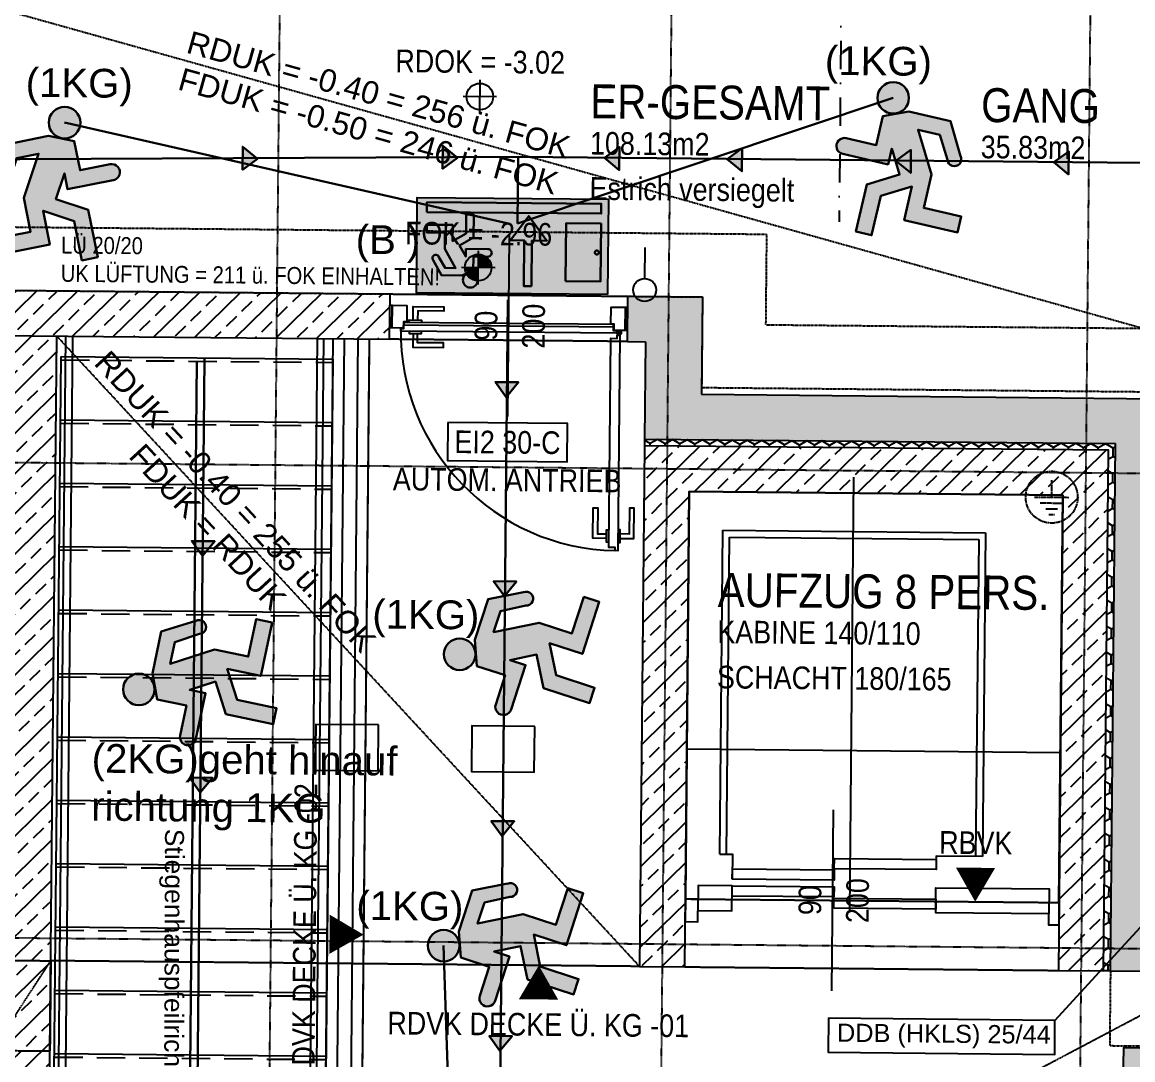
# Model space of a CAD drawing. Header units: millimetres. Extents: x 129024 to 200890, y -97881 to 32593.
# Drawn here: x 173659 to 178564, y -40410 to -35826 of the extents above; entities that cross this region are included whole.
import ezdxf
from ezdxf.enums import TextEntityAlignment as Align

# ---------------------------------------------------------------- set-up
doc = ezdxf.new("R2010")
doc.units = ezdxf.units.MM
for name, pattern in [('ACAD_ISO08W100', [36, 24, -3, 6, -3]), ('DASHDOT', [1, 0.5, -0.25, 0, -0.25]), ('HIDDEN2', [0.1875, 0.125, -0.0625]), ('STRICHPUNKT', [1, 0.5, -0.25, 0, -0.25]), ('STRICHPUNKTX2', [2, 1, -0.5, 0, -0.5])]:
    doc.linetypes.add(name, pattern=pattern)
for name, color, linetype in [('00-AUF---------M0', 8, 'Continuous'), ('00-TXT---------M0', 8, 'Continuous'), ('00-WOL-G00-Lk2-M0', 22, 'Continuous'), ('00_HLP---------M0', 6, 'Continuous'), ('01-ANS-G00-Lk2-M0', 8, 'Continuous'), ('01-SCH-G00-Lk2-M0', 8, 'STRICHPUNKTX2'), ('01-SYM-G00-Lk2-M0', 8, 'Continuous'), ('01-TXT---------M0', 1, 'Continuous'), ('01-TXT---------PP', 1, 'Continuous'), ('01-TXT-G00-Lk2-M0', 1, 'Continuous'), ('02-AXO-G00-Lk2-M0', 8, 'STRICHPUNKT'), ('02-DIM-G00-Lk2-ACHSEN', 251, 'Continuous'), ('02-FIL-G00-Lk2-LILA', 223, 'Continuous'), ('02-FIL-G00-Lk2-STB', 8, 'Continuous'), ('02-HID-G00-Lk2-M0', 8, 'HIDDEN2'), ('02-TWA-G00-Lk2-M0', 4, 'Continuous'), ('02-WDA-G00-Lk2-M0', 8, 'Continuous'), ('03-TXT-G00-Lk2-M0', 8, 'Continuous'), ('05-STO---------M0', 1, 'Continuous'), ('05-SYM---------M0', 8, 'Continuous'), ('05-SYM-G00-LK2-M0', 8, 'Continuous'), ('05-TXT--------M0', 8, 'Continuous'), ('05-TXT-G00-LK2-M0', 8, 'Continuous'), ('05_HLP---------M0', 6, 'Continuous'), ('05_HLP-G00-LK2-M0', 6, 'Continuous'), ('06-SYM-G00-Lk2-M0', 8, 'Continuous'), ('07-SAN-G00-Lk2-LÜFTUNGEN', 80, 'HIDDEN2'), ('07-TXT---------M0', 8, 'Continuous')]:
    doc.layers.add(name, color=color, linetype=linetype)
doc.layers.add('E_BRANDMELDE', color=1, linetype='Continuous', true_color=0xec0407)
doc.layers.add('E_ERDUNG', color=150, linetype='ACAD_ISO08W100', true_color=0x0f87ff)
doc.styles.add('ARIAL', font='arial.ttf', dxfattribs={"width": 0.85})
doc.styles.add('ET_LEGENDE - Wohnung$0$ROMANS', font='romans.shx', dxfattribs={"width": 0.6})
doc.styles.get("Standard").update_dxf_attribs({"font": 'arial.ttf'})
doc.linetypes.add('ZICKZACK', pattern='A,0.00254,-5.08,[131,ltypeshp.shx,S=5.08,R=0,X=-5.08,Y=0],-10.16,[131,ltypeshp.shx,S=5.08,R=180,X=5.08,Y=0],-5.08', length=20.32254)
doc.dimstyles.new('pp chromy&schneider', dxfattribs={"dimscale": 0.005, "dimtxt": 25, "dimasz": 10, "dimexe": 0, "dimexo": 0, "dimgap": 5, "dimtad": 1, "dimdec": 1, "dimlfac": 100, "dimrnd": 0.1, "dimzin": 9, "dimdsep": 46, "dimtxsty": 'ARIAL', "dimblk": 'c&s kote', "dimcen": 0, "dimse1": 1, "dimse2": 1, "dimclrd": 8, "dimclrt": 8, "dimadec": 0, "dimazin": 0, "dimtfac": 0.75, "dimtdec": 1, "dimtix": 1, "dimtmove": 2, "dimatfit": 0, "dimldrblk": 'NONE', "dimfxl": 1, "dimtolj": 1, "dimlwd": -1, "dimarcsym": 0})
pattern_1 = [(44.45009, (103083.84, -85315.77), (-88.93653, 90.66032), []), (44.45009, (103173.64, -85316.63), (-88.93653, 90.66032), [63.5, -31.75])]

# ---------------------------------------------------------------- blocks, each defined once
blk = doc.blocks.new('*U242')
for p, q in [((0, 0), (0, 97.7)), ((-97.7, 0), (97.7, 0)), ((-65.1, -32.6), (65.1, -32.6)), ((-32.6, -65.1), (32.6, -65.1)), ((-16.3, -97.7), (16.3, -97.7))]:
    blk.add_line(p, q)
blk.add_ellipse((0, 0), major_axis=(-103.6, 103.6), ratio=1, start_param=3.926991, end_param=10.210176)
at = {"style": 'ET_LEGENDE - Wohnung$0$ROMANS', "width": 0.6, "flags": 1}
for tag, p in [('RAUMBUCHNUMMER', (0, -425)), ('ANLAGE', (0, -575))]:
    blk.add_attdef(tag, text='', height=100, dxfattribs=at).set_placement(p, align=Align.MIDDLE)
for tag, p in [('TEILANLAGE_NR', (0, -725)), ('KOMPONENTE', (0, -875)), ('KOMPONENTE_NR', (0, -1025)), ('BEZEICHNUNG', (0, -1175)), ('TYP', (0, -1325)), ('HERSTELLER', (0, -1475)), ('MODEL', (0, -1625)), ('LEISTUNG_MAX', (0, -1775)), ('SPEZIFISCH_1', (0, -1925)), ('SPEZIFISCH_2', (0, -2075)), ('SPEZIFISCH_3', (0, -2225)), ('SPEZIFISCH_4', (0, -2375)), ('SPEZIFISCH_5', (0, -2525)), ('GEWERKE_CODE', (0, -2675)), ('LV_POS', (0, -2825)), ('ZAEHLER', (0, -2975)), ('PLATZHALTER_1', (0, -3125)), ('PLATZHALTER_2', (0, -3275)), ('PLATZHALTER_3', (0, -3425)), ('JOBLISTE_VDMA', (0, -3575)), ('ET_SPEZIFISCH_1', (0, -3725)), ('ET_SPEZIFISCH_2', (0, -3875)), ('ET_SPEZIFISCH_3', (0, -4025)), ('ET_SPEZIFISCH_4', (0, -4175)), ('ET_SPEZIFISCH_5', (0, -4325)), ('ET_SPEZIFISCH_6', (0, -4475)), ('ET_SPEZIFISCH_7', (0, -4625))]:
    blk.add_attdef(tag, text='', height=100, dxfattribs=at).set_placement(p, align=Align.MIDDLE_CENTER)
blk = doc.blocks.new('*U189')
blk.add_line((0, 65), (0, 240))
blk.add_circle((0, 0), 65)
at = {"style": 'ET_LEGENDE - Wohnung$0$ROMANS', "width": 0.6, "flags": 1}
for tag, p in [('RAUMBUCHNUMMER', (0, -400)), ('ANLAGE', (0, -550))]:
    blk.add_attdef(tag, text='', height=100, dxfattribs=at).set_placement(p, align=Align.MIDDLE)
for tag, p in [('TEILANLAGE_NR', (0, -700)), ('KOMPONENTE', (0, -850)), ('KOMPONENTE_NR', (0, -1000)), ('BEZEICHNUNG', (0, -1150)), ('TYP', (0, -1300)), ('HERSTELLER', (0, -1450)), ('MODEL', (0, -1600)), ('LEISTUNG_MAX', (0, -1750)), ('SPEZIFISCH_1', (0, -1900)), ('SPEZIFISCH_2', (0, -2050)), ('SPEZIFISCH_3', (0, -2200)), ('SPEZIFISCH_4', (0, -2350)), ('SPEZIFISCH_5', (0, -2500)), ('GEWERKE_CODE', (0, -2650)), ('LV_POS', (0, -2800)), ('ZAEHLER', (0, -2950)), ('PLATZHALTER_1', (0, -3100)), ('PLATZHALTER_2', (0, -3250)), ('PLATZHALTER_3', (0, -3400)), ('JOBLISTE_VDMA', (0, -3550)), ('ET_SPEZIFISCH_1', (0, -3700)), ('ET_SPEZIFISCH_2', (0, -3850)), ('ET_SPEZIFISCH_3', (0, -4000)), ('ET_SPEZIFISCH_4', (0, -4150)), ('ET_SPEZIFISCH_5', (0, -4300)), ('ET_SPEZIFISCH_6', (0, -4450)), ('ET_SPEZIFISCH_7', (0, -4600))]:
    blk.add_attdef(tag, text='', height=100, dxfattribs=at).set_placement(p, align=Align.MIDDLE_CENTER)
blk = doc.blocks.new('05-TXT')
at = {"layer": '05-TXT--------M0'}
blk.add_line((-0.4, 0), (0.4, 0), dxfattribs=at)
at = {"layer": '05-TXT--------M0', "color": 8, "style": 'ARIAL', "width": 0.85}
blk.add_attdef('BREITE', text='', height=0.1, dxfattribs=at).set_placement((0, 0.05), align=Align.CENTER)
blk.add_attdef('HÖHE', text='', height=0.1, rotation=360, dxfattribs=at).set_placement((0, -0.06), align=Align.TOP_CENTER)
blk = doc.blocks.new('LIFT')
at = {"layer": '00-AUF---------M0'}
for p, q in [((1.5, 1.73), (0.34, 1.73)), ((0.34, 1.73), (0.34, 0.3)), ((1.5, 0.3), (1.5, 1.73)), ((1.47, 1.7), (0.37, 1.7)), ((0.37, 1.7), (0.37, 0.3)), ((1.47, 0.3), (1.47, 1.7))]:
    blk.add_line(p, q, dxfattribs=at)
for points in [[(0.34, 0.3), (0.544, 0.3), (0.544, 0.29)], [(1.5, 0.3), (1.444, 0.3), (1.444, 0.19)]]:
    blk.add_lwpolyline(points, dxfattribs=at)
for points in [[(0.994, 0.24), (0.994, 0.285), (0.544, 0.285), (0.544, 0.24)], [(1.444, 0.19), (1.444, 0.235), (0.994, 0.235), (0.994, 0.19)], [(0.044, 0.05), (0.544, 0.05), (0.544, 0.16), (0.044, 0.16)], [(1.444, 0.115), (1.444, 0.16), (0.994, 0.16), (0.994, 0.115)], [(1.594, 0.05), (1.444, 0.05), (1.444, 0.16), (1.594, 0.16), (1.594, 0.05)], [(0, 0.1), (0, 0), (0.044, 0), (0.044, 0.1)], [(0.994, 0.065), (0.994, 0.11), (0.544, 0.11), (0.544, 0.065)], [(1.65, 0.1), (1.65, 0), (1.594, 0), (1.594, 0.1)]]:
    blk.add_lwpolyline(points, close=True, dxfattribs=at)
at = {"layer": '00_HLP---------M0'}
for points in [[(0.924, 0.05), (0.924, 1.97)], [(1.65, 1.9), (1.65, 0.1), (0, 0.1), (0, 1.9), (1.65, 1.9)], [(1.65, 0.763), (0, 0.763)]]:
    blk.add_lwpolyline(points, dxfattribs=at)
blk = doc.blocks.new('STIEGE_KG')
for points in [[(0, 0), (1.2, 0)], [(1.2, 0), (1.2, -3.92)], [(0, -3.92), (0, 0)], [(0, -0.28), (1.2, -0.28)], [(0, -0.56), (1.2, -0.56)], [(0, -0.84), (1.2, -0.84)], [(0, -1.12), (1.2, -1.12)], [(0, -1.4), (1.2, -1.4)], [(0, -1.68), (1.2, -1.68)], [(0, -1.96), (1.2, -1.96)], [(0, -2.24), (1.2, -2.24)], [(0, -2.52), (1.2, -2.52)], [(0, -2.8), (1.2, -2.8)], [(0, -3.08), (1.2, -3.08)], [(0, -3.36), (1.2, -3.36)], [(0, -3.64), (1.2, -3.64)], [(0, -3.92), (1.2, -3.92)]]:
    blk.add_lwpolyline(points)
blk.add_lwpolyline([(0.6, 0, 0, 0, 0), (0.6, -3.775, 0.05, 0, 0), (0.6, -3.92, 0, 0, 0)], format="xyseb")
at = {"linetype": 'HIDDEN2'}
for points in [[(0, -0.015), (1.2, -0.015)], [(0, -0.295), (1.2, -0.295)], [(0, -0.575), (1.2, -0.575)], [(0, -0.855), (1.2, -0.855)], [(0, -1.135), (1.2, -1.135)], [(0, -1.415), (1.2, -1.415)], [(0, -1.695), (1.2, -1.695)], [(0, -1.975), (1.2, -1.975)], [(0, -2.255), (1.2, -2.255)], [(0, -2.535), (1.2, -2.535)], [(0, -2.815), (1.2, -2.815)], [(0, -3.095), (1.2, -3.095)], [(0, -3.375), (1.2, -3.375)], [(0, -3.655), (1.2, -3.655)], [(1.2, -3.92), (1.2, -4.2), (0, -4.2), (0, -3.92)], [(0, -3.935), (1.2, -3.935)]]:
    blk.add_lwpolyline(points, dxfattribs=at)
blk = doc.blocks.new('01-SQM')
at = {"layer": '01-TXT---------M0', "color": 1, "style": 'ARIAL', "width": 0.85}
blk.add_attdef('ROOM', (0, 0), '', height=0.15, dxfattribs=at)
blk.add_attdef('AREA', text='', height=0.1, dxfattribs=at).set_placement((0, -0.06), align=Align.TOP_LEFT)
at = {"layer": '01-TXT---------PP', "color": 1, "style": 'ARIAL', "width": 0.85}
blk.add_attdef('NR', text='', height=0.15, dxfattribs=at).set_placement((-0.1173, 0), align=Align.RIGHT)
blk.add_attdef('FLOOR', text='', height=0.1, dxfattribs=at).set_placement((0, -0.26), align=Align.TOP_LEFT)
blk = doc.blocks.new('01-HK1')
for p, q in [((-0.0005, -0.0742), (-0.0005, 0.0742)), ((0.0737, 0), (-0.0747, 0))]:
    blk.add_line(p, q)
blk.add_circle((-0.0005, 0), 0.0586)
for points in [[(-0.0005, 0.0586), (0.0409, 0.0414), (-0.0005, 0)], [(-0.0005, 0), (0.0581, 0), (0.0409, 0.0414)], [(-0.0591, 0), (-0.0419, -0.0414), (-0.0005, 0)], [(-0.0419, -0.0414), (-0.0005, -0.0586), (-0.0005, 0)]]:
    blk.add_solid(points)
at = {"layer": '01-TXT---------M0', "color": 8, "style": 'ARIAL', "width": 0.85}
blk.add_attdef('HEIGHT', text='', height=0.1, dxfattribs=at).set_placement((0, 0.2), align=Align.TOP_CENTER)
blk = doc.blocks.new('schnittführung')
at = {"color": 4, "linetype": 'DASHDOT', "ltscale": 0.25}
blk.add_line((0.2375, -0.1378), (0.2375, 1.6622), dxfattribs=at)
blk.add_line((0.2375, -0.1378), (0.2375, 1.6622), dxfattribs=at)
blk.add_line((0.2375, -0.1378), (0.2375, 1.6622), dxfattribs=at)
at = {"color": 4}
blk.add_lwpolyline([(0.1875, 0.1378), (0.1875, -0.1378), (0, 0)], close=True, dxfattribs=at)
at = {"layer": '07-TXT---------M0', "color": 9, "style": 'ARIAL', "text_generation_flag": 6, "width": 0.85}
blk.add_attdef('SCHNITT', text='', height=0.15, rotation=270, dxfattribs=at).set_placement((-0.0373, 0), align=Align.CENTER)
blk = doc.blocks.new('01-hk4')
blk.add_lwpolyline([(0, 0, 0, 0.270625, 0), (0, 0.234375, 0.270625, 0.270625, 0)], format="xyseb")
at = {"layer": '00-TXT---------M0', "color": 8, "style": 'ARIAL', "width": 0.85}
blk.add_attdef('HEIGHT', text='', height=0.1, dxfattribs=at).set_placement((0, 0.35), align=Align.CENTER)
blk = doc.blocks.new('c&s kote')
at = {"color": 8}
for p, q in [((0, -2), (0, 2)), ((0, 2), (0, -2)), ((-2, 0), (2, 0)), ((2, 0), (-2, 0))]:
    blk.add_line(p, q, dxfattribs=at)
blk.add_circle((0, 0), 0.5, dxfattribs=at)
blk = doc.blocks.new('*D555')
at = {"layer": '02-DIM-G00-Lk2-ACHSEN', "color": 8, "transparency": 16777216}
blk.add_arc((189767, -26285), 378.3, 359.4577, 89.4425, dxfattribs=at)
at = {"layer": 'Defpoints', "color": 0, "transparency": 16777216}
for p in [(189790.7, -23821.4), (158479.2, -25984.7), (190096.4, -26099), (192166.9, -26308), (189455.4, -58747.3)]:
    blk.add_point(p, dxfattribs=at)
at = {"layer": '02-DIM-G00-Lk2-ACHSEN', "color": 8, "transparency": 16777216, "xscale": 0.05, "yscale": 0.05, "zscale": 0.05}
for p, rotation in [((189770.6, -25906.8), 179.44630059339), ((190145.3, -26288.6), 269.4538743099132)]:
    blk.add_blockref('c&s kote', p, dxfattribs=dict(at, rotation=rotation))
at = {"layer": '02-DIM-G00-Lk2-ACHSEN', "color": 8, "transparency": 16777216, "insert": (190037.1, -26020.1), "char_height": 0.125, "attachment_point": 5, "rotation": 314.4501, "style": 'ARIAL'}
blk.add_mtext('\\A1;90.00°', dxfattribs=at)
blk = doc.blocks.new('_None')
blk = doc.blocks.new('*D537')
at = {"layer": '02-DIM-G00-Lk2-ACHSEN', "color": 8, "transparency": 16777216}
blk.add_arc((161316.2, -55406.6), 946.5, 178.7656, 269.4471, dxfattribs=at)
at = {"layer": 'Defpoints', "color": 0, "transparency": 16777216}
for p in [(161622, -23551.1), (158274.1, -55340.9), (160488.3, -55865.4), (191881.3, -56066.9), (161286.7, -58476.9)]:
    blk.add_point(p, dxfattribs=at)
at = {"layer": '02-DIM-G00-Lk2-ACHSEN', "color": 8, "transparency": 16777216, "xscale": 0.05, "yscale": 0.05, "zscale": 0.05}
for p, rotation in [((160369.9, -55386.2), 88.76408441988075), ((161307.1, -56353.1), 359.4485741282728)]:
    blk.add_blockref('c&s kote', p, dxfattribs=dict(at, rotation=rotation))
at = {"layer": '02-DIM-G00-Lk2-ACHSEN', "color": 8, "transparency": 16777216, "insert": (160636.6, -56065.3), "char_height": 0.125, "attachment_point": 5, "rotation": 314.1063, "style": 'ARIAL'}
blk.add_mtext('\\A1;90.69°', dxfattribs=at)
blk = doc.blocks.new('*D538')
at = {"layer": '02-DIM-G00-Lk2-ACHSEN', "color": 8, "transparency": 16777216}
blk.add_arc((189481.7, -56015), 916.3, 269.4532, 358.7594, dxfattribs=at)
at = {"layer": 'Defpoints', "color": 0, "transparency": 16777216}
for p in [(189790.7, -23821.4), (158274.1, -55340.9), (191881.3, -56066.9), (189929, -56814.7), (189455.4, -58747.3)]:
    blk.add_point(p, dxfattribs=at)
at = {"layer": '02-DIM-G00-Lk2-ACHSEN', "color": 8, "transparency": 16777216, "xscale": 0.05, "yscale": 0.05, "zscale": 0.05}
for p, rotation in [((190397.7, -56034.8), 88.7610078103221), ((189472.9, -56931.2), 179.4516507379268)]:
    blk.add_blockref('c&s kote', p, dxfattribs=dict(at, rotation=rotation))
at = {"layer": '02-DIM-G00-Lk2-ACHSEN', "color": 8, "transparency": 16777216, "insert": (190119.3, -56672.9), "char_height": 0.125, "attachment_point": 5, "rotation": 44.1063, "style": 'ARIAL'}
blk.add_mtext('\\A1;89.31°', dxfattribs=at)
blk = doc.blocks.new('TÜR-BLOCKZARGE-90')
at = {"layer": '05-STO---------M0'}
for points in [[(-0.465, 0.05), (-0.515, 0.05), (-0.515, -0.05), (-0.45, -0.05), (-0.45, -0.05), (-0.45, -0.05), (-0.45, 0.022), (-0.465, 0.022), (-0.465, 0.05)], [(0.465, 0.05), (0.515, 0.05), (0.515, -0.05), (0.45, -0.05), (0.45, -0.05), (0.45, -0.05), (0.45, 0.022), (0.465, 0.022), (0.465, 0.05)]]:
    blk.add_lwpolyline(points, dxfattribs=at)
at = {"layer": '05-SYM---------M0'}
for points in [[(-0.4916, 0.9879), (-0.5016, 0.9879), (-0.5016, 0.9329), (-0.4916, 0.9329)], [(-0.4516, 0.0864), (-0.4516, 0.0864), (-0.4516, 0.0864), (-0.4516, 0.0864), (-0.4796, 0.0864), (-0.4796, 0.0724), (-0.4916, 0.0724), (-0.4916, 1.0244), (-0.4796, 1.0244), (-0.4796, 1.0104), (-0.4516, 1.0104), (-0.4516, 1.0104), (-0.4516, 1.0104), (-0.4516, 0.0864)], [(-0.4516, 0.9879), (-0.4416, 0.9879), (-0.4416, 0.9329), (-0.4516, 0.9329)], [(-0.5016, 0.9704), (-0.5616, 0.9704), (-0.5616, 0.8354), (-0.5416, 0.8354), (-0.5416, 0.9504), (-0.5016, 0.9504)], [(-0.4416, 0.9704), (-0.3816, 0.9704), (-0.3816, 0.8354), (-0.4016, 0.8354), (-0.4016, 0.9504), (-0.4416, 0.9504)], [(-0.493, 0.0604), (-0.483, 0.0604)], [(-0.488, 0.0654), (-0.488, 0.0554)]]:
    blk.add_lwpolyline(points, dxfattribs=at)
for points in [[(-0.515, 0.05), (-0.525, 0.05), (-0.525, -0.05), (-0.515, -0.05)], [(0.515, 0.05), (0.525, 0.05), (0.525, -0.05), (0.515, -0.05)]]:
    blk.add_lwpolyline(points, close=True, dxfattribs=at)
blk.add_circle((-0.488, 0.0604), 0.01, dxfattribs=at)
blk.add_arc((-0.488, 0.0604), 0.964, 359.5008, 89.5008, dxfattribs=at)
at = {"layer": '05_HLP---------M0'}
for points in [[(-0.525, 0.1), (-0.525, -0.1)], [(0.422, 0.074), (0.422, 0.134), (0.287, 0.134), (0.287, 0.114), (0.402, 0.114), (0.402, 0.074)], [(0.525, 0.1), (0.525, -0.1)], [(-0.462, 0.024), (-0.462, 0.024), (-0.462, 0.024), (-0.462, 0.024), (-0.462, 0.052), (-0.476, 0.052), (-0.476, 0.064), (0.476, 0.064), (0.476, 0.052), (0.462, 0.052), (0.462, 0.024), (0.462, 0.024), (0.462, 0.024), (-0.462, 0.024)], [(0.4395, 0.064), (0.4395, 0.074), (0.3845, 0.074), (0.3845, 0.064)], [(0.422, 0.014), (0.422, -0.046), (0.287, -0.046), (0.287, -0.026), (0.402, -0.026), (0.402, 0.014)], [(0.4395, 0.024), (0.4395, 0.014), (0.3845, 0.014), (0.3845, 0.024)]]:
    blk.add_lwpolyline(points, dxfattribs=at)
blk = doc.blocks.new('01-HK2')
for p, q in [((0, -0.098), (0, 0.098)), ((0.098, 0), (-0.098, 0))]:
    blk.add_line(p, q)
blk.add_circle((0, 0), 0.0773)
at = {"layer": '01-TXT---------M0', "color": 8, "style": 'ARIAL', "width": 0.85}
blk.add_attdef('HEIGHT', text='', height=0.1, rotation=360, dxfattribs=at).set_placement((0, 0.132), align=Align.BOTTOM_CENTER)
blk = doc.blocks.new('Fluchtwegpfeil')
at = {"lineweight": 30}
h = blk.add_hatch(color=100, dxfattribs=at)
h.dxf.hatch_style = 1
h.paths.add_polyline_path([(178497.6, 33031), (178497.6, 32977.4), (178562.6, 32977.4), (178563.3, 32977.9)])
h.paths.add_polyline_path([(178562.6, 32977.4), (178497.6, 32977.4), (178497.6, 32929.8)])
at = {"color": 100, "lineweight": 30}
blk.add_lwpolyline([(178563.3, 32977.9), (178497.6, 33031), (178497.6, 32929.8), (178563.3, 32977.9)], dxfattribs=at)
blk = doc.blocks.new('9809550')
at = {"color": 18, "lineweight": 30, "true_color": 0x000000}
for points in [[(423921.7, 99168.8), (423956.8, 99168.8), (423956.8, 99202.9), (423984.5, 99214.5), (424033.7, 99214.5), (424053.8, 99178.3)], [(424040.2, 99170.9), (424025.2, 99196.7), (423999.7, 99196.8), (424026.2, 99150.3), (424026.2, 99110.9), (424070.2, 99110.9), (424070.2, 99092.3), (424007.5, 99092.3), (424007.5, 99131.7), (423975, 99113.1), (423975, 99067), (423956.5, 99067), (423956.5, 99122.4), (423990.5, 99141.9), (423975.1, 99168.8), (423975.1, 99150.2), (423921.7, 99150.3)]]:
    blk.add_lwpolyline(points, dxfattribs=at)
blk.add_circle((423963.6, 99225.9), 18.1, dxfattribs=at)
for centre, radius, start, end in [((424047.8, 99173.1), 7.96, 195.7299, 41.4005), ((423921.7, 99159.5), 9.27, 89.9849, 270.0151)]:
    blk.add_arc(centre, radius, start, end, dxfattribs=at)
blk = doc.blocks.new('750298750')
h = blk.add_hatch(color=3)
h.paths.add_polyline_path([(426943.6, 99576.9), (426968.1, 99576.8), (426982.5, 99552, 1.25347), (426995.6, 99559.2), (426976.3, 99594), (426929, 99594), (426902.3, 99582.8), (426902.3, 99550), (426868.6, 99550, 1), (426868.6, 99532.2), (426919.9, 99532.1), (426919.9, 99550), (426934.8, 99524.1), (426902.1, 99505.4), (426902.1, 99452.1), (426919.8, 99452.1), (426919.8, 99496.4), (426951.1, 99514.3), (426951.1, 99476.4), (427011.4, 99476.4), (427011.4, 99494.3), (426969.1, 99494.3), (426969.1, 99532.2)])
h.paths.add_polyline_path([(426891.5, 99604.9, 1), (426926.3, 99604.9, 1)])
at = {"xscale": 0.9619413167778113, "yscale": 0.9619413167778113, "zscale": 0.9619413167778113}
blk.add_blockref('9809550', (19080.8, 4155.4), dxfattribs=at)
blk = doc.blocks.new('RIVO-SIBEL-ARR-down')
h = blk.add_hatch(color=100)
h.paths.add_polyline_path([(3686.69, 1956.46), (3686.69, 1947.63), (3704.36, 1947.63), (3704.36, 1956.46)])
h.paths.add_polyline_path([(3693.72, 1955.75), (3694.43, 1955.76), (3694.43, 1951.52), (3695.72, 1951.52), (3694.04, 1949.27), (3692.34, 1951.53), (3693.72, 1951.53)], flags=16)
h.paths.add_polyline_path([(3690.59, 1955.25), (3690.59, 1949.9), (3687.35, 1949.9), (3687.35, 1955.25)], flags=16)
h.paths.add_polyline_path([(3699.13, 1953.06), (3699.13, 1954.59, -0.30558), (3698.7, 1955.23, -1), (3700.07, 1955.23, -0.302406), (3699.65, 1954.59), (3700.18, 1954.8), (3702.06, 1954.8), (3702.82, 1953.42, -0.97219), (3702.38, 1953), (3701.73, 1954.12), (3700.76, 1954.12), (3701.77, 1952.35), (3701.77, 1950.85), (3703.45, 1950.85), (3703.45, 1950.14), (3701.06, 1950.14), (3701.06, 1951.64), (3699.82, 1950.93), (3699.82, 1949.18), (3699.12, 1949.18), (3699.12, 1951.29), (3700.41, 1952.03), (3699.82, 1953.05), (3699.82, 1952.35), (3697.79, 1952.35, -1), (3697.79, 1953.06)], flags=16)
h.paths.add_polyline_path([(3703.45, 1948.98), (3703.45, 1948.07), (3687.35, 1948.07), (3687.35, 1948.98)], flags=16)
blk.add_hatch(color=256).paths.add_polyline_path([(3693.72, 1951.53), (3692.34, 1951.53), (3694.04, 1949.27), (3695.72, 1951.52), (3694.43, 1951.52), (3694.43, 1955.76), (3693.72, 1955.75)])
h = blk.add_hatch(color=256)
h.paths.add_polyline_path([(3700.76, 1954.12), (3701.73, 1954.12), (3702.38, 1953, 0.97219), (3702.82, 1953.42), (3702.06, 1954.8), (3700.18, 1954.8), (3699.13, 1954.36), (3699.13, 1953.06), (3697.79, 1953.06, 1), (3697.79, 1952.35), (3699.82, 1952.35), (3699.82, 1953.05), (3700.41, 1952.03), (3699.12, 1951.29), (3699.12, 1949.18), (3699.82, 1949.18), (3699.82, 1950.93), (3701.06, 1951.64), (3701.06, 1950.14), (3703.45, 1950.14), (3703.45, 1950.85), (3701.77, 1950.85), (3701.77, 1952.35)])
h.paths.add_polyline_path([(3698.7, 1955.23, 1), (3700.07, 1955.23, 1)])
h = blk.add_hatch(color=7)
h.paths.add_polyline_path([(3690.59, 1955.25), (3687.35, 1955.25), (3687.35, 1949.9), (3690.59, 1949.9)])
h.paths.add_polyline_path([(3703.45, 1948.98), (3687.35, 1948.98), (3687.35, 1948.07), (3703.45, 1948.07)])
blk.add_lwpolyline([(3686.69, 1956.46), (3704.36, 1956.46), (3704.36, 1947.63), (3686.69, 1947.63)], close=True)
at = {"color": 18, "lineweight": 30, "true_color": 0x000000}
blk.add_lwpolyline([(3693.72, 1955.75), (3693.72, 1951.53), (3692.34, 1951.53), (3694.04, 1949.27), (3695.72, 1951.52), (3694.43, 1951.52), (3694.43, 1955.76), (3693.72, 1955.75)], dxfattribs=at)
for points in [[(3690.59, 1955.25), (3687.35, 1955.25), (3687.35, 1949.9), (3690.59, 1949.9)], [(3703.45, 1948.98), (3687.35, 1948.98), (3687.35, 1948.07), (3703.45, 1948.07)]]:
    blk.add_lwpolyline(points, close=True, dxfattribs=at)
blk.add_circle((3687.72, 1952.58), 0.19, dxfattribs=at)
at = {"xscale": 0.0381026673526157, "yscale": 0.0381026673526157, "zscale": 0.0381026673526157}
blk.add_blockref('9809550', (-12454.76, -1825.54), dxfattribs=at)

msp = doc.modelspace()

# ---------------------------------------------------------------- hatches: boundary and pattern name
at = {"layer": '02-FIL-G00-Lk2-LILA'}
h = msp.add_hatch(dxfattribs=at)
h.set_pattern_fill('HONEY', color=256, scale=12, angle=196.4966287, style=0)
h.set_pattern_definition([(89.450087, (103083.837, -85315.77), (-32.445535, 57.464047), [38.1, -76.2]), (209.450087, (103083.837, -85315.77), (-33.542557, -56.830681), [38.1, -76.2]), (149.450087, (103083.837, -85315.77), (-65.988092, 0.633366), [-76.2, 38.1])])
h.paths.add_polyline_path([(178487.0622, -37687.2701), (176407.158, -37667.307), (176406.8701, -37697.3057), (178456.7756, -37716.9808), (178434.7011, -40016.8749), (178464.6997, -40017.1628)])
at = {"layer": '02-FIL-G00-Lk2-STB'}
h = msp.add_hatch(dxfattribs=at)
h.set_pattern_fill('ANSI33', color=256, scale=20, angle=106.4966287, style=0)
h.set_pattern_definition(pattern_1)
h.paths.add_polyline_path([(175283.2566, -37026.4907), (170773.4643, -36983.2054), (170771.5447, -37183.1962), (175281.337, -37226.4815)])
h = msp.add_hatch(dxfattribs=at)
h.set_pattern_fill('ANSI33', color=256, scale=20, angle=106.4966287, style=0)
h.set_pattern_definition(pattern_1)
h.paths.add_polyline_path([(182577.8336, -37626.5294), (182327.8434, -37624.1299), (182306.4402, -39854.0268), (180731.5159, -39838.9106), (180731.5159, -39838.9106), (180031.5481, -39832.1923), (178666.61, -39819.0915), (178687.053, -37689.1897), (178688.9725, -37489.1989), (176659.066, -37469.7157), (176663.193, -37039.7355), (176333.2082, -37036.5682), (176331.2887, -37236.559), (176411.285, -37237.3268), (176407.158, -37667.307), (178487.0622, -37687.2701), (178464.6997, -40017.1628), (182304.5207, -40054.0176), (182289.1651, -41653.944), (181829.1872, -41649.5291), (181827.2677, -41849.5199), (182287.2441, -41853.9348), (182275.7273, -43053.8793), (188005.4612, -43108.8736), (188007.3806, -42908.8832), (182527.6364, -42856.2882)])
h = msp.add_hatch(dxfattribs=at)
h.set_pattern_fill('ANSI33', color=256, scale=20, angle=106.4966287, style=0)
h.set_pattern_definition(pattern_1)
h.paths.add_polyline_path([(173811.4047, -37212.373), (173561.4162, -37209.9736), (173508.5333, -42719.7198), (173758.0419, -42772.1169)])
h = msp.add_hatch(dxfattribs=at)
h.set_pattern_fill('ANSI33', color=256, scale=20, angle=106.4966287, style=0)
h.set_pattern_definition([(44.45009, (103083.84, -85315.77), (-88.93653, 90.66032), []), (44.45009, (103173.64, -85316.63), (-88.93653, 90.66032), [63.5, -31.75])])
h.paths.add_polyline_path([(178434.7011, -40016.8749), (178456.7756, -37716.9808), (176406.8701, -37697.3057), (176384.7955, -39997.1997), (176584.7863, -39999.1192), (176604.9413, -37899.216), (178254.8653, -37915.0521), (178234.7103, -40014.9554)])

# ---------------------------------------------------------------- linework, layer by layer
at = {"color": 4, "lineweight": 30}
for points in [[(177505.1093, -36160.1434), (175845.8859, -36714.5067)], [(173845.7704, -36269.4314), (175812.1398, -36716.7802)], [(175519.9246, -39905.5203), (175603.9004, -42420.0332)]]:
    msp.add_lwpolyline(points, dxfattribs=at)
at = {"color": 100, "lineweight": 30}
for points in [[(175848.6995, -36421.3708), (170188.3395, -36447.8478)], [(178756.6078, -36449.2811), (175848.6995, -36421.3708), (175845.8859, -36714.5067)], [(175802.9499, -37052.098), (175753.3718, -42217.5095)], [(174463.4747, -37310.8367), (174416.6249, -42192.0081), (175850.991, -42205.7753)]]:
    msp.add_lwpolyline(points, dxfattribs=at)
at = {"color": 1, "lineweight": 30}
msp.add_lwpolyline([(174430.3684, -37323.3187), (174392.8896, -41228.1388), (174365.0055, -41077.8007), (174424.653, -41082.7679), (174392.8896, -41228.1388)], dxfattribs=at)
at = {"layer": '00-WOL-G00-Lk2-M0', "linetype": 'ZICKZACK', "ltscale": 0.005}
for points in [[(175538.6801, -37593.9097), (175537.0599, -37762.711), (176065.3203, -37767.7813), (176066.9405, -37598.98)], [(175232.3361, -38930.6166), (174954.8611, -38927.9534), (174952.9216, -39130.023), (175230.3966, -39132.6862)], [(175922.3043, -38937.239), (175644.8293, -38934.5757), (175642.8898, -39136.6453), (175920.3649, -39139.3086)]]:
    msp.add_lwpolyline(points, close=True, dxfattribs=at)
at = {"layer": '01-ANS-G00-Lk2-M0'}
msp.add_lwpolyline([(176587.6656, -39699.1331), (178237.5896, -39714.9692)], dxfattribs=at)
at = {"layer": '02-AXO-G00-Lk2-M0'}
for points in [[(174911.3476, -23678.6083), (174576.1266, -58604.4414)], [(176641.2679, -23695.2123), (176306.047, -58621.0453)], [(178491.1827, -23712.9679), (178155.9618, -58638.801)], [(158444.1061, -37624.9022), (192055.1895, -37947.5041)], [(158423.9511, -39724.8055), (192035.0345, -40047.4074)]]:
    msp.add_lwpolyline(points, dxfattribs=at)
at = {"layer": '02-HID-G00-Lk2-M0'}
for points in [[(175283.2566, -37026.4907), (176333.2082, -37036.5682)], [(175191.3412, -37225.6177), (175149.9754, -41535.4192), (174989.9827, -41533.8836), (174991.1824, -41408.8893), (173771.2386, -41397.1802)], [(176331.2887, -37236.559), (175281.337, -37226.4815)], [(176587.6656, -39699.1331), (178237.5896, -39714.9692)], [(176384.7955, -39997.1997), (173784.9153, -39972.2459)], [(176584.7863, -39999.1192), (178234.7103, -40014.9554)]]:
    msp.add_lwpolyline(points, dxfattribs=at)
at = {"layer": '02-HID-G00-Lk2-M0', "color": 4}
msp.add_lwpolyline([(173534.9268, -39969.8465), (173784.9153, -39972.2459), (173781.0762, -40372.2274), (173531.0877, -40369.828), (173534.9268, -39969.8465)], close=True, dxfattribs=at)
msp.add_lwpolyline([(173531.1539, -40362.931), (173784.9153, -39972.2459)], dxfattribs=at)
at = {"layer": '02-HID-G00-Lk2-M0', "ltscale": 0.5}
msp.add_lwpolyline([(178464.6997, -40017.1628), (178461.532, -40347.1476), (181946.3703, -40380.5954)], dxfattribs=at)
at = {"layer": '02-TWA-G00-Lk2-M0'}
for p, q in [((170773.4643, -36983.2054), (175283.2566, -37026.4907)), ((172913.3657, -37003.7443), (173813.3243, -37012.3822)), ((170771.5447, -37183.1962), (175281.337, -37226.4815)), ((173756.1223, -42972.1076), (173811.4047, -37212.373)), ((176411.285, -37237.3268), (176407.158, -37667.307)), ((176659.066, -37469.7157), (179758.9184, -37499.4683)), ((176407.158, -37667.307), (178487.0622, -37687.2701)), ((178464.6997, -40017.1628), (178487.0622, -37687.2701))]:
    msp.add_line(p, q, dxfattribs=at)
for points in [[(175281.337, -37226.4815), (175283.2566, -37026.4907)], [(176331.2887, -37236.559), (176333.2082, -37036.5682)], [(176333.2082, -37036.5682), (176663.193, -37039.7355)], [(176663.193, -37039.7355), (176659.066, -37469.7157)], [(176331.2887, -37236.559), (176411.285, -37237.3268)], [(178464.6997, -40017.1628), (182304.5207, -40054.0176)]]:
    msp.add_lwpolyline(points, dxfattribs=at)
msp.add_lwpolyline([(178434.7011, -40016.8749), (178456.7756, -37716.9808), (176406.8701, -37697.3057), (176384.7955, -39997.1997), (176584.7863, -39999.1192), (176604.9413, -37899.216), (178254.8653, -37915.0521), (178234.7103, -40014.9554)], close=True, dxfattribs=at)
at = {"layer": '02-WDA-G00-Lk2-M0'}
for points in [[(176407.158, -37667.307), (176406.8701, -37697.3057)], [(178464.6997, -40017.1628), (178434.7011, -40016.8749)]]:
    msp.add_lwpolyline(points, dxfattribs=at)
at = {"layer": '03-TXT-G00-Lk2-M0', "linetype": 'HIDDEN2'}
for points in [[(173575.2368, -35770.0399), (179758.9172, -37499.4683)], [(173811.4047, -37212.373), (176384.7955, -39997.1997)], [(173758.0419, -42772.1169), (178959.7478, -40021.9143)]]:
    msp.add_lwpolyline(points, dxfattribs=at)
at = {"layer": '03-TXT-G00-Lk2-M0'}
msp.add_lwpolyline([(178219.9572, -40235.9383), (177220.0033, -40226.3407), (177218.5636, -40376.3338), (178218.5175, -40385.9314), (178219.9572, -40235.9383), (178793.6183, -39610.4542)], dxfattribs=at)
at = {"layer": '05-SYM-G00-LK2-M0'}
msp.add_lwpolyline([(175341.9485, -37163.0603), (176271.9057, -37171.9861)], dxfattribs=at)
at = {"layer": '05_HLP-G00-LK2-M0'}
msp.add_lwpolyline([(176256.2921, -37235.8392), (175356.3336, -37227.2013)], dxfattribs=at)
at = {"layer": '06-SYM-G00-Lk2-M0'}
for points in [[(173881.4015, -37213.0448), (173840.0357, -41522.8463), (173770.0389, -41522.1745), (173770.3268, -41492.1759), (173810.325, -41492.5598), (173851.4029, -37212.7569)], [(174961.3518, -37223.4103), (174919.9859, -41533.2118), (174989.9827, -41533.8836), (174990.2707, -41503.885), (174950.2725, -41503.5011), (174991.3504, -37223.6982)], [(175191.3412, -37225.6177), (175149.9754, -41535.4192), (174989.9827, -41533.8836), (175031.3485, -37224.0821)], [(175141.3435, -37225.1378), (175100.4575, -41484.9416), (175040.4603, -41484.3658), (175081.3462, -37224.562)]]:
    msp.add_lwpolyline(points, dxfattribs=at)
at = {"layer": '07-SAN-G00-Lk2-LÜFTUNGEN', "linetype": 'HIDDEN2', "ltscale": 0.5}
for points in [[(169967.8025, -35485.4039), (169953.502, -36975.3353), (176663.193, -37039.7355), (176659.354, -37439.717), (179959.1973, -37471.3892)], [(170247.7896, -35488.0913), (170236.1765, -36698.0355), (176945.8674, -36762.4357), (176942.0284, -37162.4173), (179961.8846, -37191.4021)]]:
    msp.add_lwpolyline(points, dxfattribs=at)

# ---------------------------------------------------------------- block references
at = {"color": 102, "lineweight": 30, "true_color": 0x21de37}
for p, xscale, yscale, zscale, rotation in [((-1578981.1847, -39665.8733), 4.006823643639402, 4.006823643639402, 4.006823643639402, 346.9812482922448), ((1929443.2826, -92249.4853), -4.006823643639402, 4.006823643639398, 4.006823643639398, 11.30675747868886), ((25226.0349, -1788660.1344), 4.006823643639402, 4.006823643639402, 4.006823643639402, 71.95607331624319), ((212655.301, -1794842.0152), 4.006823643639401, 4.006823643639401, 4.006823643639401, 78.12223995843439), ((25155.4877, -1789947.4991), 4.006823643639402, 4.006823643639402, 4.006823643639402, 71.95607331624319)]:
    msp.add_blockref('750298750', p, dxfattribs=dict(at, xscale=xscale, yscale=yscale, zscale=zscale, rotation=rotation))
at = {"color": 100, "lineweight": 30}
for p, rotation in [((-4173.7055, -67692.7114), 359.4500874509912), ((-3290.0315, -67688.1495), 359.4500874509912), ((355102.1455, -5162.7214), 179.4500874509925), ((355643.567, -5167.918), 179.4500874509925), ((356389.3043, -5175.0756), 179.4500874509925), ((357086.2071, -5181.7645), 179.4500874509925), ((144533.8014, 141389.5561), 269.4500874510072), ((143192.4962, 140687.5715), 269.4500874510152), ((144525.3578, 140509.8429), 269.4500874510072), ((143182.4684, 139642.8008), 269.4500874510152), ((144515.1869, 139450.1583), 269.4500874510072), ((144506.0779, 138501.1147), 269.4500874510072)]:
    msp.add_blockref('Fluchtwegpfeil', p, dxfattribs=dict(at, rotation=rotation))
at = {"xscale": 47.80960524078195, "yscale": 47.80960524078195, "zscale": 47.80960524078195}
for p, rotation in [((353292.0226, 55006.7869), 179.512994184985), ((268756.1417, -219166.5951), 88.93591572330133)]:
    msp.add_blockref('RIVO-SIBEL-ARR-down', p, dxfattribs=dict(at, rotation=rotation))
at = {"layer": '01-SCH-G00-Lk2-M0'}
ref = msp.add_blockref('schnittführung', (177519.8498, -35047.8593), dxfattribs=dict(at, xscale=1000, yscale=1000, zscale=1000, rotation=179.4500874523841))
ref.add_attrib('SCHNITT', 'S9', dxfattribs={"layer": '07-TXT---------M0', "color": 9, "height": 150, "rotation": 89.4500875, "style": 'ARIAL', "width": 0.85}).set_placement((177557.1073, -35048.2169), align=Align.TOP_CENTER)
at = {"layer": '01-SYM-G00-Lk2-M0'}
ref = msp.add_blockref('01-HK2', (175679.8198, -36154.6634), dxfattribs=dict(at, xscale=757.5757580624572, yscale=757.5757580613007, zscale=757.5757580681662, rotation=359.4500874686585))
ref.add_attrib('HEIGHT', 'RDOK = -3.02', dxfattribs={"layer": '01-TXT---------M0', "color": 8, "height": 100, "rotation": 359.4500875, "style": 'ARIAL', "width": 0.85}).set_placement((175680.5321, -36080.448), align=Align.BOTTOM_CENTER)
at = {"layer": '01-SYM-G00-Lk2-M0', "xscale": 1000, "yscale": 1000, "zscale": 1000, "rotation": 359.4501287260499}
msp.add_blockref('01-HK1', (175673.0787, -36910.2267), dxfattribs=at).add_auto_attribs({'HEIGHT': 'FOK = -2.96'})
at = {"layer": '01-SYM-G00-Lk2-M0'}
ref = msp.add_blockref('01-hk4', (175166.0874, -39856.7451), dxfattribs=dict(at, xscale=-640.0000004476773, yscale=640.0000004059359, zscale=640.0000004327273, rotation=89.45008745305581))
ref.add_attrib('HEIGHT', 'RDVK DECKE Ü. KG -02', dxfattribs={"layer": '00-TXT---------M0', "color": 8, "extrusion": (0, 0, -1), "height": 100, "rotation": 270.5499125, "style": 'ARIAL', "text_generation_flag": 2, "width": 0.85}).set_placement((-174905.378, -39854.2428), align=Align.MIDDLE_CENTER)
ref = msp.add_blockref('01-hk4', (177867.6066, -39711.418), dxfattribs=dict(at, xscale=-640.0000004476776, yscale=640.0000004059359, zscale=640.0000004327273, rotation=359.4500874396828))
ref.add_attrib('HEIGHT', 'RBVK', dxfattribs={"layer": '00-TXT---------M0', "color": 8, "extrusion": (0, 0, -1), "height": 100, "rotation": 0.5499126, "style": 'ARIAL', "text_generation_flag": 2, "width": 0.85}).set_placement((-177870.1089, -39450.7086), align=Align.MIDDLE_CENTER)
ref = msp.add_blockref('01-hk4', (175940.3368, -39992.9338), dxfattribs=dict(at, xscale=-640.0000004476773, yscale=640.0000004059359, zscale=640.0000004327273, rotation=179.4500874466261))
ref.add_attrib('HEIGHT', 'RDVK DECKE Ü. KG -01', dxfattribs={"layer": '00-TXT---------M0', "color": 8, "extrusion": (0, 0, -1), "height": 100, "rotation": 180.5499125, "style": 'ARIAL', "text_generation_flag": 4, "width": 0.85}).set_placement((-175937.8345, -40253.6432), align=Align.MIDDLE_CENTER)
at = {"layer": '01-TXT-G00-Lk2-M0', "xscale": 1000, "yscale": 1000, "zscale": 1000}
for p, rotation, values in [((176167.3253, -36250.1836), 359.4500874460895, {'ROOM': 'ER-GESAMT', 'AREA': '108.13m2', 'FLOOR': 'Estrich versiegelt'}), ((177893.2402, -36266.7491), 359.4500874460895, {'ROOM': 'GANG', 'AREA': '35.83m2'}), ((176730.0543, -38408.6578), 359.4500874506607, {'ROOM': 'AUFZUG 8 PERS.', 'AREA': 'KABINE 140/110', 'FLOOR': 'SCHACHT 180/165'})]:
    msp.add_blockref('01-SQM', p, dxfattribs=dict(at, rotation=rotation)).add_auto_attribs(values)
at = {"layer": '05-SYM-G00-LK2-M0', "xscale": 1000, "yscale": 1000, "zscale": 1000, "rotation": 179.4500874527663}
msp.add_blockref('TÜR-BLOCKZARGE-90', (175807.2726, -37131.5249), dxfattribs=at)
at = {"layer": '05-TXT-G00-LK2-M0', "xscale": 1000, "yscale": 1000, "zscale": 1000}
for p, rotation in [((175806.9271, -37167.5232), 89.45008745631199), ((177237.6356, -39705.3715), 89.45008745978699)]:
    msp.add_blockref('05-TXT', p, dxfattribs=dict(at, rotation=rotation)).add_auto_attribs({'BREITE': '90', 'HÖHE': '200'})
at = {"layer": '06-SYM-G00-Lk2-M0', "yscale": 1000, "zscale": 1000, "rotation": 359.4500874506607}
for name, p, xscale in [('STIEGE_KG', (173830.54, -37302.5608), 1000), ('LIFT', (178236.6298, -39814.9646), -1000)]:
    msp.add_blockref(name, p, dxfattribs=dict(at, xscale=xscale))
at = {"layer": 'E_BRANDMELDE', "xscale": 0.7815528383329632, "yscale": 0.7815528383329632, "zscale": 0.7815528383329632, "rotation": 359.3873207005349}
msp.add_blockref('*U189', (176407.6377, -37008.6649), dxfattribs=at)
at = {"layer": 'E_ERDUNG', "xscale": 0.781552838332963, "yscale": 0.781552838332963, "zscale": 0.781552838332963, "rotation": 359.605721898937}
msp.add_blockref('*U242', (178205.2999, -37924.4272), dxfattribs=at)

# ---------------------------------------------------------------- texts
at = {"color": 3, "lineweight": 30, "attachment_point": 1, "rotation": 359.4500875}
for s, insert, char_height in [('(1KG)', (177204.2781, -35931.5385), 126.96738), ('(1KG)', (173674.6196, -36028.5994), 126.96738), ('(B )', (175132.1864, -36721.7554), 126.96738), ('(1KG)', (175205.4127, -38377.0558), 126.96738), ('(2KG)geht hinauf^Jrichtung 1KG', (173966.0387, -39014.1138), 126.967384), ('(1KG)', (175134.8654, -39664.4205), 126.96738)]:
    msp.add_mtext_dynamic_manual_height_columns(s, width=26879.974359, gutter_width=634.8369, heights=[0], dxfattribs=dict(at, insert=insert, char_height=char_height))
at = {"color": 1, "lineweight": 30, "insert": (174373.1412, -39389.2535), "char_height": 83.690544, "attachment_point": 1, "rotation": 269.7937509}
msp.add_mtext_dynamic_manual_height_columns('Stiegenhauspfeilrichtung', width=17717.933625, gutter_width=418.4527, heights=[0], dxfattribs=at)
at = {"layer": '03-TXT-G00-Lk2-M0'}
for s, insert, char_height, width, attachment_point, rotation in [('{\\fArial|b0|i0|c0|p34;RDUK = -0.40 = 256 ü. FOK\\PFDUK = -0.50 = 246 ü. FOK}', (175210.1207, -36227.278), 100, 3137.5, 5, 344.3749875), ('{\\fArial|b0|i0|c0|p34;RDUK = -0.40 = 255 ü. FOK\\PFDUK = RDUK}', (174539.0749, -37999.8303), 100, 3137.5, 5, 312.7403875), ('{\\fArial|b0|i0|c0|p34;DDB (HKLS) 25/44}', (178201.0349, -40310.7602), 80, 996.298892, 6, 359.4500875)]:
    msp.add_mtext(s, dxfattribs=dict(at, insert=insert, char_height=char_height, width=width, attachment_point=attachment_point, rotation=rotation))
at = {"layer": '05-TXT-G00-LK2-M0', "insert": (175802.4738, -37631.5018), "char_height": 100, "width": 1200, "attachment_point": 2, "rotation": 359.4500875, "style": 'ARIAL'}
msp.add_mtext('EI2 30-C\\PAUTOM. ANTRIEB', dxfattribs=at)
at = {"layer": '07-SAN-G00-Lk2-LÜFTUNGEN', "linetype": 'HIDDEN2', "ltscale": 0.5, "insert": (173830.627, -36772.5372), "char_height": 75, "width": 1717.7, "attachment_point": 1, "rotation": 359.4500875, "style": 'ARIAL'}
msp.add_mtext('LÜ 20/20\\PUK LÜFTUNG = 211 ü. FOK EINHALTEN!', dxfattribs=at)

# ---------------------------------------------------------------- dimensions: what is measured, and where the dimension line sits
at = {"layer": '02-DIM-G00-Lk2-ACHSEN'}
for base, line1, line2, picture, middle in [((160488.2937, -55865.3913), ((161621.9597, -23551.0557), (161286.7388, -58476.8888)), ((158274.0664, -55340.9152), (191881.2786, -56066.85)), '*D537', (160636.621, -56065.3378)), ((189928.9691, -56814.687), ((189790.6622, -23821.4212), (189455.4413, -58747.2543)), ((158274.0664, -55340.9152), (191881.2786, -56066.85)), '*D538', (190119.3211, -56672.8811)), ((190096.3943, -26099.0327), ((158479.1939, -25984.7041), (192166.906, -26308.0414)), ((189790.6622, -23821.4212), (189455.4413, -58747.2543)), '*D555', (190037.1007, -26020.0582))]:
    dim = msp.add_angular_dim_2l(base=base, line1=line1, line2=line2, dimstyle='pp chromy&schneider', override={"dimzin": 8, "dimadec": 2}, dxfattribs=at)
    dim.commit()
    dim.dimension.update_dxf_attribs({"geometry": picture, "text_midpoint": middle})

doc.saveas('drawing.dxf')
